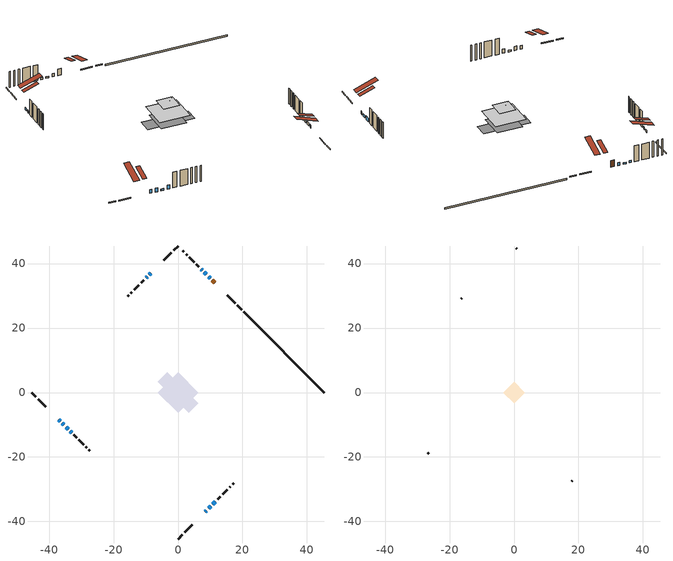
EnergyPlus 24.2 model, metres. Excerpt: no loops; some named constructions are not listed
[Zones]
conditioned space
 floor adiabatic (Floor4 construction): -5.27,0 0,5.27 5.27,0 0,-5.27 z0.16
 floor adiabatic (AdiabaticFloorConstruction): -6.21,0 0,6.21 6.21,0 0,-6.21 z2.6
 floor foundation (Slab1 construction): -6.25,3.35 -3.35,6.25 6.25,-3.35 3.35,-6.25 z-0.3
 wall outside (RimJoist1 construction): 0,-45.44 1.39,-44.05 / -45.44,0 -44.05,-1.39 / 0,45.44 -1.39,44.05 / 19.78,25.66 18.39,27.04 z0.16:0.46
 wall outside (RimJoist2 construction): 2.04,-43.39 4.47,-40.97 / -43.39,-2.04 -40.97,-4.47 / -2.04,43.39 -4.47,40.97 / 17.74,27.7 15.31,30.13 z0.16:0.46
 wall outside (AdiabaticWallConstruction 1): 11.35,34.09 10.61,34.83 z0.16:2.19
 wall outside (AdiabaticWallConstruction): 9.95,35.48 9.48,35.95 z0.16:1.13; -37,-8.43 -36.57,-8.87 / 10.75,-34.69 11.62,-33.82 z0.16:1.28; -35.92,-9.52 -35.38,-10.06 / -33.45,-11.99 -32.97,-12.47 z0.16:1.38; 8.83,36.61 8.22,37.22 / -34.72,-10.72 -34.11,-11.33 z0.16:0.67; 7.56,37.88 7.16,38.27 z0.16:0.82; -8.43,37 -8.87,36.57 z0.16:0.87; 8.43,-37 8.83,-36.61 z0.16:1.08; -9.52,35.92 -9.92,35.52 z0.16:0.92; 9.49,-35.95 10.1,-35.34 z0.16:1.02
 wall outside (Wall1 construction): 12.27,-33.17 13.15,-32.29 / -32.32,-13.12 -31.44,-14 / -10.57,34.86 -11.45,33.99 / 6.51,38.93 5.63,39.81 z0.16:5.04
 wall outside (Wall2 construction): 13.81,-31.63 15.33,-30.11 / -30.78,-14.66 -29.26,-16.18 / -12.11,33.33 -13.63,31.81 / 4.97,40.46 3.45,41.99 z0.16:5.04
 wall outside (Wall3 construction): 15.99,-29.45 16.28,-29.16 / -28.6,-16.84 -28.31,-17.13 / -14.29,31.15 -14.59,30.85 / 2.79,42.64 2.5,42.94 z0.16:5.04
 wall outside (Wall4 construction): 16.94,-28.5 17.24,-28.2 / -27.65,-17.79 -27.35,-18.09 / -15.24,30.2 -15.54,29.9 / 1.84,43.6 1.55,43.89 z0.16:5.04
 wall foundation (FoundationWall1 construction): 45.44,0 20.44,25 z-0.3:0.16
 window (WindowConstruction): 9.95,35.49 9.48,35.95 z0.16:1.13
 window (WindowConstruction 6): -37,-8.43 -36.57,-8.87 z0.16:1.28
 window (WindowConstruction 7): -35.91,-9.52 -35.38,-10.06 z0.16:1.38
 window (WindowConstruction 8): 8.83,36.61 8.22,37.22 z0.16:0.67
 window (WindowConstruction 9): -34.72,-10.72 -34.11,-11.33 z0.16:0.67
 window (WindowConstruction 1): 7.56,37.88 7.17,38.27 z0.16:0.82
 window (WindowConstruction 2): -8.43,37 -8.87,36.57 z0.16:0.87
 window (WindowConstruction 10): 8.43,-37 8.83,-36.61 z0.16:1.07
 window (WindowConstruction 11): -33.45,-11.99 -32.97,-12.47 z0.16:1.38
 window (WindowConstruction 3): -9.52,35.91 -9.92,35.52 z0.16:0.92
 window (WindowConstruction 4): 9.49,-35.95 10.1,-35.34 z0.16:1.02
 window (WindowConstruction 5): 10.75,-34.68 11.62,-33.82 z0.16:1.28
 door (Door): 11.34,34.09 10.61,34.83 z0.16:2.19
 ceiling adiabatic (AdiabaticFloorConstruction): 0,-6.21 6.21,0 0,6.21 -6.21,0 z2.6
 roof outside (Roof4 construction): 7.78,-37.66,5.04 4.71,-34.59,6.48 3.9,-35.4,6.48 6.97,-38.47,5.04; -37.66,-7.78,5.04 -34.59,-4.71,6.48 -35.4,-3.9,6.48 -38.47,-6.97,5.04; -7.78,37.66,5.04 -4.71,34.59,6.48 -3.9,35.4,6.48 -6.97,38.47,5.04; 12,33.44,5.04 8.93,30.37,6.48 9.74,29.56,6.48 12.81,32.63,5.04
attic - vented
 floor to conditioned space (Floor1 construction Reversed): -3.34,0 0,3.34 3.34,0 0,-3.34 z5.04
 floor to conditioned space (Floor2 construction Reversed): -2.94,0 0,2.94 2.94,0 0,-2.94 z5.04
 floor to conditioned space (Floor3 construction Reversed): -1.2,0 0,1.2 1.2,0 0,-1.2 z5.04
 wall outside (Wall5 construction): 17.89,-27.55 18.12,-27.31 / -26.7,-18.74 -26.46,-18.97 / -16.19,29.24 -16.43,29.01 / 0.89,44.55 0.66,44.78 z0.16:5.04
 roof outside (Roof1 construction): 6.31,-39.13,5.04 1.82,-34.64,7.15 0.64,-35.82,7.15 5.13,-40.31,5.04; -39.13,-6.31,5.04 -34.64,-1.82,7.15 -35.82,-0.64,7.15 -40.31,-5.13,5.04; -6.31,39.13,5.04 -1.82,34.64,7.15 -0.64,35.82,7.15 -5.13,40.31,5.04; 13.47,31.97,5.04 8.98,27.48,7.15 10.16,26.3,7.15 14.65,30.79,5.04
[Material] Roughness=Rough; Thermal Absorptance=0.9
Name | Thickness {m} | Conductivity {W/m-K} | Density {kg/m3} | Specific Heat {J/kg-K} | Solar Absorptance | Visible Absorptance
ceiling loosefill ins | 0.0846667 | 0.0480833 | 16.02 | 1046.75 | 0.7 | 0.7
ceiling stud and cavity | 0.1397 | 0.0896465 | 65.682 | 1177.47 | 0.7 | 0.7
ceiling stud and cavity 1 | 0.1397 | 0.0891429 | 65.682 | 1177.47 | 0.7 | 0.7
ceiling stud and cavity 2 | 0.1397 | 0.1003 | 65.682 | 1177.47 | 0.7 | 0.7
gypsum board | 0.0127 | 0.160291 | 801 | 837.4 | 0.6 | 0.6
[Construction]
Floor1 construction: ceiling loosefill ins, ceiling stud and cavity, gypsum board
Floor2 construction: ceiling loosefill ins, ceiling stud and cavity 1, gypsum board
Floor3 construction: ceiling stud and cavity 2, gypsum board
[EnergyManagementSystem:OutputVariable] Type of Data in Variable=Summed; Update Frequency=ZoneTimestep
Name | EMS Variable | EMS Program or Subroutine | Units
loads_htg_skylights_solar_annual_outvar; Energy Management System Output Variable 14 | loads_htg_skylights_solar | component_loads_program | J
loads_htg_floors_annual_outvar; Energy Management System Output Variable 15 | loads_htg_floors | component_loads_program | J
loads_htg_slabs_annual_outvar; Energy Management System Output Variable 16 | loads_htg_slabs | component_loads_program | J
loads_htg_internal_mass_annual_outvar; Energy Management System Output Variable 17 | loads_htg_internal_mass | component_loads_program | J
loads_htg_infil_annual_outvar; Energy Management System Output Variable 18 | loads_htg_infil | component_loads_program | J
loads_htg_natvent_annual_outvar; Energy Management System Output Variable 19 | loads_htg_natvent | component_loads_program | J
loads_htg_mechvent_annual_outvar; Energy Management System Output Variable 20 | loads_htg_mechvent | component_loads_program | J
loads_htg_whf_annual_outvar; Energy Management System Output Variable 21 | loads_htg_whf | component_loads_program | J
loads_htg_ducts_annual_outvar; Energy Management System Output Variable 22 | loads_htg_ducts | component_loads_program | J
loads_htg_intgains_annual_outvar; Energy Management System Output Variable 23 | loads_htg_intgains | component_loads_program | J
loads_htg_lighting_annual_outvar; Energy Management System Output Variable 24 | loads_htg_lighting | component_loads_program | J
loads_clg_roofs_annual_outvar; Energy Management System Output Variable 25 | loads_clg_roofs | component_loads_program | J
loads_clg_ceilings_annual_outvar; Energy Management System Output Variable 26 | loads_clg_ceilings | component_loads_program | J
loads_clg_walls_annual_outvar; Energy Management System Output Variable 27 | loads_clg_walls | component_loads_program | J
loads_clg_rim_joists_annual_outvar; Energy Management System Output Variable 28 | loads_clg_rim_joists | component_loads_program | J
loads_clg_foundation_walls_annual_outvar; Energy Management System Output Variable 29 | loads_clg_foundation_walls | component_loads_program | J
loads_clg_doors_annual_outvar; Energy Management System Output Variable 30 | loads_clg_doors | component_loads_program | J
loads_clg_windows_conduction_annual_outvar; Energy Management System Output Variable 31 | loads_clg_windows_conduction | component_loads_program | J
loads_clg_windows_solar_annual_outvar; Energy Management System Output Variable 32 | loads_clg_windows_solar | component_loads_program | J
loads_clg_skylights_conduction_annual_outvar; Energy Management System Output Variable 33 | loads_clg_skylights_conduction | component_loads_program | J
loads_clg_skylights_solar_annual_outvar; Energy Management System Output Variable 34 | loads_clg_skylights_solar | component_loads_program | J
loads_clg_floors_annual_outvar; Energy Management System Output Variable 35 | loads_clg_floors | component_loads_program | J
loads_clg_slabs_annual_outvar; Energy Management System Output Variable 36 | loads_clg_slabs | component_loads_program | J
loads_clg_internal_mass_annual_outvar; Energy Management System Output Variable 37 | loads_clg_internal_mass | component_loads_program | J
loads_clg_infil_annual_outvar; Energy Management System Output Variable 38 | loads_clg_infil | component_loads_program | J
loads_clg_natvent_annual_outvar; Energy Management System Output Variable 39 | loads_clg_natvent | component_loads_program | J
loads_clg_mechvent_annual_outvar; Energy Management System Output Variable 40 | loads_clg_mechvent | component_loads_program | J
loads_clg_whf_annual_outvar; Energy Management System Output Variable 41 | loads_clg_whf | component_loads_program | J
loads_clg_ducts_annual_outvar; Energy Management System Output Variable 42 | loads_clg_ducts | component_loads_program | J
loads_clg_intgains_annual_outvar; Energy Management System Output Variable 43 | loads_clg_intgains | component_loads_program | J
loads_clg_lighting_annual_outvar; Energy Management System Output Variable 44 | loads_clg_lighting | component_loads_program | J
loads_htg_tot_annual_outvar; Energy Management System Output Variable 1; Energy Management System Output Variable 45 | loads_htg_tot | total_loads_program | J
loads_clg_tot_annual_outvar; Energy Management System Output Variable 2; Energy Management System Output Variable 46 | loads_clg_tot | total_loads_program | J
Energy Management System Output Variable 3 | htg_unmet_hours | unmet_hours_program | hr
Energy Management System Output Variable 4 | clg_unmet_hours | unmet_hours_program | hr
Energy Management System Output Variable 5 | loads_htg_roofs | component_loads_program | J
Energy Management System Output Variable 6 | loads_htg_ceilings | component_loads_program | J
Energy Management System Output Variable 7 | loads_htg_walls | component_loads_program | J
Energy Management System Output Variable 8 | loads_htg_rim_joists | component_loads_program | J
Energy Management System Output Variable 9 | loads_htg_foundation_walls | component_loads_program | J
Energy Management System Output Variable 10 | loads_htg_doors | component_loads_program | J
Energy Management System Output Variable 11 | loads_htg_windows_conduction | component_loads_program | J
Energy Management System Output Variable 12 | loads_htg_windows_solar | component_loads_program | J
Energy Management System Output Variable 13 | loads_htg_skylights_conduction | component_loads_program | J
[Schedule:Day:Interval]
interior lighting schedule day: No, 01:00, 0.108182, 04:00, 0.0901515, 05:00, 0.0991667, 06:00, 0.162273, 07:00, 0.270455, 08:00, 0.342576, 10:00, 0.369621, 11:00, 0.351591, 12:00, 0.333561, 13:00, 0.324545, 14:00, 0.31553, 15:00, 0.333561, 16:00, 0.369621, 17:00, 0.450758, 18:00, 0.585985, 19:00, 0.775303, 20:00, 0.955606, 21:00, 0.991667, 22:00, 0.712197, 23:00, 0.360606, 24:00, 0.162273
interior lighting schedule day 1: No, 01:00, 0.100909, 04:00, 0.0840909, 05:00, 0.0925, 06:00, 0.151364, 07:00, 0.252273, 08:00, 0.319545, 10:00, 0.344773, 11:00, 0.327955, 12:00, 0.311136, 13:00, 0.302727, 14:00, 0.294318, 15:00, 0.311136, 16:00, 0.344773, 17:00, 0.420455, 18:00, 0.546591, 19:00, 0.723182, 20:00, 0.891364, 21:00, 0.925, 22:00, 0.664318, 23:00, 0.336364, 24:00, 0.151364
interior lighting schedule day 2: No, 01:00, 0.0927273, 04:00, 0.0772727, 05:00, 0.085, 06:00, 0.139091, 07:00, 0.231818, 08:00, 0.293636, 10:00, 0.316818, 11:00, 0.301364, 12:00, 0.285909, 13:00, 0.278182, 14:00, 0.270455, 15:00, 0.285909, 16:00, 0.316818, 17:00, 0.386364, 18:00, 0.502273, 19:00, 0.664545, 20:00, 0.819091, 21:00, 0.85, 22:00, 0.610455, 23:00, 0.309091, 24:00, 0.139091
interior lighting schedule day 3: No, 01:00, 0.0845455, 04:00, 0.0704545, 05:00, 0.0775, 06:00, 0.126818, 07:00, 0.211364, 08:00, 0.267727, 10:00, 0.288864, 11:00, 0.274773, 12:00, 0.260682, 13:00, 0.253636, 14:00, 0.246591, 15:00, 0.260682, 16:00, 0.288864, 17:00, 0.352273, 18:00, 0.457955, 19:00, 0.605909, 20:00, 0.746818, 21:00, 0.775, 22:00, 0.556591, 23:00, 0.281818, 24:00, 0.126818
interior lighting schedule day 4: No, 01:00, 0.0763636, 04:00, 0.0636364, 05:00, 0.07, 06:00, 0.114545, 07:00, 0.190909, 08:00, 0.241818, 10:00, 0.260909, 11:00, 0.248182, 12:00, 0.235455, 13:00, 0.229091, 14:00, 0.222727, 15:00, 0.235455, 16:00, 0.260909, 17:00, 0.318182, 18:00, 0.413636, 19:00, 0.547273, 20:00, 0.674545, 21:00, 0.7, 22:00, 0.502727, 23:00, 0.254545, 24:00, 0.114545
interior lighting schedule day 5: No, 01:00, 0.0727273, 04:00, 0.0606061, 05:00, 0.0666667, 06:00, 0.109091, 07:00, 0.181818, 08:00, 0.230303, 10:00, 0.248485, 11:00, 0.236364, 12:00, 0.224242, 13:00, 0.218182, 14:00, 0.212121, 15:00, 0.224242, 16:00, 0.248485, 17:00, 0.30303, 18:00, 0.393939, 19:00, 0.521212, 20:00, 0.642424, 21:00, 0.666667, 22:00, 0.478788, 23:00, 0.242424, 24:00, 0.109091
interior lighting schedule day 6: No, 01:00, 0.0745455, 04:00, 0.0621212, 05:00, 0.0683333, 06:00, 0.111818, 07:00, 0.186364, 08:00, 0.236061, 10:00, 0.254697, 11:00, 0.242273, 12:00, 0.229848, 13:00, 0.223636, 14:00, 0.217424, 15:00, 0.229848, 16:00, 0.254697, 17:00, 0.310606, 18:00, 0.403788, 19:00, 0.534242, 20:00, 0.658485, 21:00, 0.683333, 22:00, 0.490758, 23:00, 0.248485, 24:00, 0.111818
interior lighting schedule day 7: No, 01:00, 0.08, 04:00, 0.0666667, 05:00, 0.0733333, 06:00, 0.12, 07:00, 0.2, 08:00, 0.253333, 10:00, 0.273333, 11:00, 0.26, 12:00, 0.246667, 13:00, 0.24, 14:00, 0.233333, 15:00, 0.246667, 16:00, 0.273333, 17:00, 0.333333, 18:00, 0.433333, 19:00, 0.573333, 20:00, 0.706667, 21:00, 0.733333, 22:00, 0.526667, 23:00, 0.266667, 24:00, 0.12
interior lighting schedule day 8: No, 01:00, 0.0890909, 04:00, 0.0742424, 05:00, 0.0816667, 06:00, 0.133636, 07:00, 0.222727, 08:00, 0.282121, 10:00, 0.304394, 11:00, 0.289545, 12:00, 0.274697, 13:00, 0.267273, 14:00, 0.259848, 15:00, 0.274697, 16:00, 0.304394, 17:00, 0.371212, 18:00, 0.482576, 19:00, 0.638485, 20:00, 0.78697, 21:00, 0.816667, 22:00, 0.586515, 23:00, 0.29697, 24:00, 0.133636
interior lighting schedule day 9: No, 01:00, 0.0972727, 04:00, 0.0810606, 05:00, 0.0891667, 06:00, 0.145909, 07:00, 0.243182, 08:00, 0.30803, 10:00, 0.332348, 11:00, 0.316136, 12:00, 0.299924, 13:00, 0.291818, 14:00, 0.283712, 15:00, 0.299924, 16:00, 0.332348, 17:00, 0.405303, 18:00, 0.526894, 19:00, 0.697121, 20:00, 0.859242, 21:00, 0.891667, 22:00, 0.640379, 23:00, 0.324242, 24:00, 0.145909
interior lighting schedule day 10: No, 01:00, 0.105455, 04:00, 0.0878788, 05:00, 0.0966667, 06:00, 0.158182, 07:00, 0.263636, 08:00, 0.333939, 10:00, 0.360303, 11:00, 0.342727, 12:00, 0.325152, 13:00, 0.316364, 14:00, 0.307576, 15:00, 0.325152, 16:00, 0.360303, 17:00, 0.439394, 18:00, 0.571212, 19:00, 0.755758, 20:00, 0.931515, 21:00, 0.966667, 22:00, 0.694242, 23:00, 0.351515, 24:00, 0.158182
interior lighting schedule day 11: No, 01:00, 0.109091, 04:00, 0.0909091, 05:00, 0.1, 06:00, 0.163636, 07:00, 0.272727, 08:00, 0.345455, 10:00, 0.372727, 11:00, 0.354545, 12:00, 0.336364, 13:00, 0.327273, 14:00, 0.318182, 15:00, 0.336364, 16:00, 0.372727, 17:00, 0.454545, 18:00, 0.590909, 19:00, 0.781818, 20:00, 0.963636, 21:00, 1, 22:00, 0.718182, 23:00, 0.363636, 24:00, 0.163636
interior lighting schedule default day; occupants schedule default day; clothes dryer schedule default day; cooking range schedule default day; misc plug loads schedule default day; general water use schedule default day; heating setpoint default day; cooling setpoint default day; clothes dryer exhaust 0 schedule default day; cooling season schedule day; cooling season schedule day 2; cooling season schedule default day; exterior lighting schedule default day; natural vent schedule default day: No, 24:00, 0
occupants schedule day: No, 05:00, 0.426829, 06:00, 0.719512, 07:00, 1, 08:00, 0.670732, 09:00, 0.329268, 14:00, 0.170732, 15:00, 0.231707, 16:00, 0.329268, 17:00, 0.5, 18:00, 0.670732, 19:00, 0.829268, 21:00, 1, 22:00, 0.853659, 23:00, 0.646341, 24:00, 0.426829
clothes dryer schedule day; clothes dryer exhaust 0 schedule day: No, 01:00, 0.123457, 02:00, 0.0740741, 03:00, 0.0493827, 04:00, 0.0246914, 05:00, 0.0493827, 06:00, 0.0740741, 07:00, 0.197531, 08:00, 0.395062, 09:00, 0.592593, 10:00, 0.839506, 11:00, 0.962963, 12:00, 1, 13:00, 0.91358, 14:00, 0.82716, 15:00, 0.716049, 16:00, 0.753086, 17:00, 0.679012, 18:00, 0.666667, 20:00, 0.62963, 21:00, 0.641975, 22:00, 0.666667, 23:00, 0.54321, 24:00, 0.296296
cooking range schedule day: No, 05:00, 0.0597015, 06:00, 0.11194, 07:00, 0.171642, 08:00, 0.291045, 11:00, 0.343284, 12:00, 0.402985, 13:00, 0.462687, 14:00, 0.343284, 15:00, 0.291045, 16:00, 0.402985, 17:00, 0.567164, 18:00, 1, 19:00, 0.850746, 20:00, 0.432836, 21:00, 0.291045, 22:00, 0.231343, 23:00, 0.171642, 24:00, 0.11194
misc plug loads schedule day: No, 06:00, 0.705882, 07:00, 0.745098, 08:00, 0.803922, 15:00, 0.823529, 16:00, 0.862745, 17:00, 0.921569, 18:00, 0.980392, 19:00, 1, 20:00, 0.980392, 21:00, 0.941176, 22:00, 0.862745, 23:00, 0.784314, 24:00, 0.72549
general water use schedule day: No, 01:00, 0.315068, 03:00, 0.287671, 04:00, 0.342466, 05:00, 0.369863, 06:00, 0.520548, 07:00, 0.60274, 08:00, 0.534247, 10:00, 0.506849, 11:00, 0.465753, 14:00, 0.479452, 15:00, 0.534247, 16:00, 0.589041, 17:00, 0.69863, 18:00, 0.876712, 19:00, 0.890411, 20:00, 0.986301, 21:00, 1, 22:00, 0.863014, 23:00, 0.616438, 24:00, 0.465753
heating setpoint day: No, 07:00, 18, 23:00, 21, 24:00, 18
cooling setpoint day: No, 24:00, 25
cooling season schedule day 1: No, 24:00, 1
exterior lighting schedule day: No, 01:00, 0.566667, 03:00, 0.524167, 05:00, 0.495833, 06:00, 0.5525, 07:00, 0.623333, 08:00, 0.580833, 09:00, 0.439167, 10:00, 0.354167, 12:00, 0.34, 13:00, 0.354167, 14:00, 0.396667, 15:00, 0.425, 16:00, 0.495833, 17:00, 0.623333, 18:00, 0.793333, 19:00, 0.906667, 20:00, 0.963333, 21:00, 0.991667, 22:00, 0.920833, 23:00, 0.793333, 24:00, 0.665833
exterior lighting schedule day 1: No, 01:00, 0.528571, 03:00, 0.488929, 05:00, 0.4625, 06:00, 0.515357, 07:00, 0.581429, 08:00, 0.541786, 09:00, 0.409643, 10:00, 0.330357, 12:00, 0.317143, 13:00, 0.330357, 14:00, 0.37, 15:00, 0.396429, 16:00, 0.4625, 17:00, 0.581429, 18:00, 0.74, 19:00, 0.845714, 20:00, 0.898571, 21:00, 0.925, 22:00, 0.858929, 23:00, 0.74, 24:00, 0.621071
exterior lighting schedule day 10: No, 01:00, 0.552381, 03:00, 0.510952, 05:00, 0.483333, 06:00, 0.538571, 07:00, 0.607619, 08:00, 0.56619, 09:00, 0.428095, 10:00, 0.345238, 12:00, 0.331429, 13:00, 0.345238, 14:00, 0.386667, 15:00, 0.414286, 16:00, 0.483333, 17:00, 0.607619, 18:00, 0.773333, 19:00, 0.88381, 20:00, 0.939048, 21:00, 0.966667, 22:00, 0.897619, 23:00, 0.773333, 24:00, 0.649048
exterior lighting schedule day 11: No, 01:00, 0.571429, 03:00, 0.528571, 05:00, 0.5, 06:00, 0.557143, 07:00, 0.628571, 08:00, 0.585714, 09:00, 0.442857, 10:00, 0.357143, 12:00, 0.342857, 13:00, 0.357143, 14:00, 0.4, 15:00, 0.428571, 16:00, 0.5, 17:00, 0.628571, 18:00, 0.8, 19:00, 0.914286, 20:00, 0.971429, 21:00, 1, 22:00, 0.928571, 23:00, 0.8, 24:00, 0.671429
exterior lighting schedule day 2: No, 01:00, 0.485714, 03:00, 0.449286, 05:00, 0.425, 06:00, 0.473571, 07:00, 0.534286, 08:00, 0.497857, 09:00, 0.376429, 10:00, 0.303571, 12:00, 0.291429, 13:00, 0.303571, 14:00, 0.34, 15:00, 0.364286, 16:00, 0.425, 17:00, 0.534286, 18:00, 0.68, 19:00, 0.777143, 20:00, 0.825714, 21:00, 0.85, 22:00, 0.789286, 23:00, 0.68, 24:00, 0.570714
exterior lighting schedule day 3: No, 01:00, 0.442857, 03:00, 0.409643, 05:00, 0.3875, 06:00, 0.431786, 07:00, 0.487143, 08:00, 0.453929, 09:00, 0.343214, 10:00, 0.276786, 12:00, 0.265714, 13:00, 0.276786, 14:00, 0.31, 15:00, 0.332143, 16:00, 0.3875, 17:00, 0.487143, 18:00, 0.62, 19:00, 0.708571, 20:00, 0.752857, 21:00, 0.775, 22:00, 0.719643, 23:00, 0.62, 24:00, 0.520357
exterior lighting schedule day 4: No, 01:00, 0.4, 03:00, 0.37, 05:00, 0.35, 06:00, 0.39, 07:00, 0.44, 08:00, 0.41, 09:00, 0.31, 10:00, 0.25, 12:00, 0.24, 13:00, 0.25, 14:00, 0.28, 15:00, 0.3, 16:00, 0.35, 17:00, 0.44, 18:00, 0.56, 19:00, 0.64, 20:00, 0.68, 21:00, 0.7, 22:00, 0.65, 23:00, 0.56, 24:00, 0.47
exterior lighting schedule day 5: No, 01:00, 0.380952, 03:00, 0.352381, 05:00, 0.333333, 06:00, 0.371429, 07:00, 0.419048, 08:00, 0.390476, 09:00, 0.295238, 10:00, 0.238095, 12:00, 0.228571, 13:00, 0.238095, 14:00, 0.266667, 15:00, 0.285714, 16:00, 0.333333, 17:00, 0.419048, 18:00, 0.533333, 19:00, 0.609524, 20:00, 0.647619, 21:00, 0.666667, 22:00, 0.619048, 23:00, 0.533333, 24:00, 0.447619
exterior lighting schedule day 6: No, 01:00, 0.390476, 03:00, 0.36119, 05:00, 0.341667, 06:00, 0.380714, 07:00, 0.429524, 08:00, 0.400238, 09:00, 0.302619, 10:00, 0.244048, 12:00, 0.234286, 13:00, 0.244048, 14:00, 0.273333, 15:00, 0.292857, 16:00, 0.341667, 17:00, 0.429524, 18:00, 0.546667, 19:00, 0.624762, 20:00, 0.66381, 21:00, 0.683333, 22:00, 0.634524, 23:00, 0.546667, 24:00, 0.45881
exterior lighting schedule day 7: No, 01:00, 0.419048, 03:00, 0.387619, 05:00, 0.366667, 06:00, 0.408571, 07:00, 0.460952, 08:00, 0.429524, 09:00, 0.324762, 10:00, 0.261905, 12:00, 0.251429, 13:00, 0.261905, 14:00, 0.293333, 15:00, 0.314286, 16:00, 0.366667, 17:00, 0.460952, 18:00, 0.586667, 19:00, 0.670476, 20:00, 0.712381, 21:00, 0.733333, 22:00, 0.680952, 23:00, 0.586667, 24:00, 0.492381
exterior lighting schedule day 8: No, 01:00, 0.466667, 03:00, 0.431667, 05:00, 0.408333, 06:00, 0.455, 07:00, 0.513333, 08:00, 0.478333, 09:00, 0.361667, 10:00, 0.291667, 12:00, 0.28, 13:00, 0.291667, 14:00, 0.326667, 15:00, 0.35, 16:00, 0.408333, 17:00, 0.513333, 18:00, 0.653333, 19:00, 0.746667, 20:00, 0.793333, 21:00, 0.816667, 22:00, 0.758333, 23:00, 0.653333, 24:00, 0.548333
exterior lighting schedule day 9: No, 01:00, 0.509524, 03:00, 0.47131, 05:00, 0.445833, 06:00, 0.496786, 07:00, 0.560476, 08:00, 0.522262, 09:00, 0.394881, 10:00, 0.318452, 12:00, 0.305714, 13:00, 0.318452, 14:00, 0.356667, 15:00, 0.382143, 16:00, 0.445833, 17:00, 0.560476, 18:00, 0.713333, 19:00, 0.815238, 20:00, 0.86619, 21:00, 0.891667, 22:00, 0.827976, 23:00, 0.713333, 24:00, 0.59869
[Schedule:Week:Daily]
heating setpoint Week Rule - Jan1-Dec31: heating setpoint day, heating setpoint day, heating setpoint day, heating setpoint day, heating setpoint day, heating setpoint day, heating setpoint day, heating setpoint default day, heating setpoint default day, heating setpoint default day, heating setpoint default day, heating setpoint default day
cooling setpoint Week Rule - Jan1-Dec31: cooling setpoint day, cooling setpoint day, cooling setpoint day, cooling setpoint day, cooling setpoint day, cooling setpoint day, cooling setpoint day, cooling setpoint default day, cooling setpoint default day, cooling setpoint default day, cooling setpoint default day, cooling setpoint default day
clothes dryer exhaust 0 schedule Week Rule - Jan1-Dec31: clothes dryer exhaust 0 schedule day, clothes dryer exhaust 0 schedule day, clothes dryer exhaust 0 schedule day, clothes dryer exhaust 0 schedule day, clothes dryer exhaust 0 schedule day, clothes dryer exhaust 0 schedule day, clothes dryer exhaust 0 schedule day, clothes dryer exhaust 0 schedule default day, clothes dryer exhaust 0 schedule default day, clothes dryer exhaust 0 schedule default day, clothes dryer exhaust 0 schedule default day, clothes dryer exhaust 0 schedule default day
cooling season schedule Week Rule - Jan1-May26: cooling season schedule day, cooling season schedule day, cooling season schedule day, cooling season schedule day, cooling season schedule day, cooling season schedule day, cooling season schedule day, cooling season schedule default day, cooling season schedule default day, cooling season schedule default day, cooling season schedule default day, cooling season schedule default day
cooling season schedule Week Rule - May27-Jun2: cooling season schedule day, cooling season schedule day, cooling season schedule day, cooling season schedule day, cooling season schedule day, cooling season schedule day 1, cooling season schedule day 1, cooling season schedule default day, cooling season schedule default day, cooling season schedule default day, cooling season schedule default day, cooling season schedule default day
cooling season schedule Week Rule - Jun3-Sep29: cooling season schedule day 1, cooling season schedule day 1, cooling season schedule day 1, cooling season schedule day 1, cooling season schedule day 1, cooling season schedule day 1, cooling season schedule day 1, cooling season schedule default day, cooling season schedule default day, cooling season schedule default day, cooling season schedule default day, cooling season schedule default day
cooling season schedule Week Rule - Sep30-Oct6: cooling season schedule day 1, cooling season schedule day 2, cooling season schedule day 2, cooling season schedule day 2, cooling season schedule day 2, cooling season schedule day 2, cooling season schedule day 2, cooling season schedule default day, cooling season schedule default day, cooling season schedule default day, cooling season schedule default day, cooling season schedule default day
cooling season schedule Week Rule - Oct7-Dec31: cooling season schedule day 2, cooling season schedule day 2, cooling season schedule day 2, cooling season schedule day 2, cooling season schedule day 2, cooling season schedule day 2, cooling season schedule day 2, cooling season schedule default day, cooling season schedule default day, cooling season schedule default day, cooling season schedule default day, cooling season schedule default day
exterior lighting schedule Week Rule - Aug26-Sep1: exterior lighting schedule day 7, exterior lighting schedule day 7, exterior lighting schedule day 7, exterior lighting schedule day 7, exterior lighting schedule day 7, exterior lighting schedule day 7, exterior lighting schedule day 8, exterior lighting schedule default day, exterior lighting schedule default day, exterior lighting schedule default day, exterior lighting schedule default day, exterior lighting schedule default day
exterior lighting schedule Week Rule - Sep2-Sep29: exterior lighting schedule day 8, exterior lighting schedule day 8, exterior lighting schedule day 8, exterior lighting schedule day 8, exterior lighting schedule day 8, exterior lighting schedule day 8, exterior lighting schedule day 8, exterior lighting schedule default day, exterior lighting schedule default day, exterior lighting schedule default day, exterior lighting schedule default day, exterior lighting schedule default day
exterior lighting schedule Week Rule - Sep30-Oct6: exterior lighting schedule day 8, exterior lighting schedule day 9, exterior lighting schedule day 9, exterior lighting schedule day 9, exterior lighting schedule day 9, exterior lighting schedule day 9, exterior lighting schedule day 9, exterior lighting schedule default day, exterior lighting schedule default day, exterior lighting schedule default day, exterior lighting schedule default day, exterior lighting schedule default day
exterior lighting schedule Week Rule - Oct7-Oct27: exterior lighting schedule day 9, exterior lighting schedule day 9, exterior lighting schedule day 9, exterior lighting schedule day 9, exterior lighting schedule day 9, exterior lighting schedule day 9, exterior lighting schedule day 9, exterior lighting schedule default day, exterior lighting schedule default day, exterior lighting schedule default day, exterior lighting schedule default day, exterior lighting schedule default day
exterior lighting schedule Week Rule - Oct28-Nov3: exterior lighting schedule day 9, exterior lighting schedule day 9, exterior lighting schedule day 9, exterior lighting schedule day 9, exterior lighting schedule day 10, exterior lighting schedule day 10, exterior lighting schedule day 10, exterior lighting schedule default day, exterior lighting schedule default day, exterior lighting schedule default day, exterior lighting schedule default day, exterior lighting schedule default day
exterior lighting schedule Week Rule - Nov4-Nov24: exterior lighting schedule day 10, exterior lighting schedule day 10, exterior lighting schedule day 10, exterior lighting schedule day 10, exterior lighting schedule day 10, exterior lighting schedule day 10, exterior lighting schedule day 10, exterior lighting schedule default day, exterior lighting schedule default day, exterior lighting schedule default day, exterior lighting schedule default day, exterior lighting schedule default day
exterior lighting schedule Week Rule - Nov25-Dec1: exterior lighting schedule day 10, exterior lighting schedule day 10, exterior lighting schedule day 10, exterior lighting schedule day 10, exterior lighting schedule day 10, exterior lighting schedule day 10, exterior lighting schedule day 11, exterior lighting schedule default day, exterior lighting schedule default day, exterior lighting schedule default day, exterior lighting schedule default day, exterior lighting schedule default day
exterior lighting schedule Week Rule - Dec2-Dec31: exterior lighting schedule day 11, exterior lighting schedule day 11, exterior lighting schedule day 11, exterior lighting schedule day 11, exterior lighting schedule day 11, exterior lighting schedule day 11, exterior lighting schedule day 11, exterior lighting schedule default day, exterior lighting schedule default day, exterior lighting schedule default day, exterior lighting schedule default day, exterior lighting schedule default day
natural vent schedule Week Rule - Jan1-Dec31: natural vent schedule default day, natural vent schedule default day, natural vent schedule default day, natural vent schedule default day, natural vent schedule default day, natural vent schedule default day, natural vent schedule default day, natural vent schedule default day, natural vent schedule default day, natural vent schedule default day, natural vent schedule default day, natural vent schedule default day
[Schedule:Year]
heating setpoint: heating setpoint Week Rule - Jan1-Dec31, 1, 1, 12, 31
cooling setpoint: cooling setpoint Week Rule - Jan1-Dec31, 1, 1, 12, 31
clothes dryer exhaust 0 schedule: clothes dryer exhaust 0 schedule Week Rule - Jan1-Dec31, 1, 1, 12, 31
cooling season schedule: cooling season schedule Week Rule - Jan1-May26, 1, 1, 5, 26, cooling season schedule Week Rule - May27-Jun2, 5, 27, 6, 2, cooling season schedule Week Rule - Jun3-Sep29, 6, 3, 9, 29, cooling season schedule Week Rule - Sep30-Oct6, 9, 30, 10, 6, cooling season schedule Week Rule - Oct7-Dec31, 10, 7, 12, 31
natural vent schedule: natural vent schedule Week Rule - Jan1-Dec31, 1, 1, 12, 31
